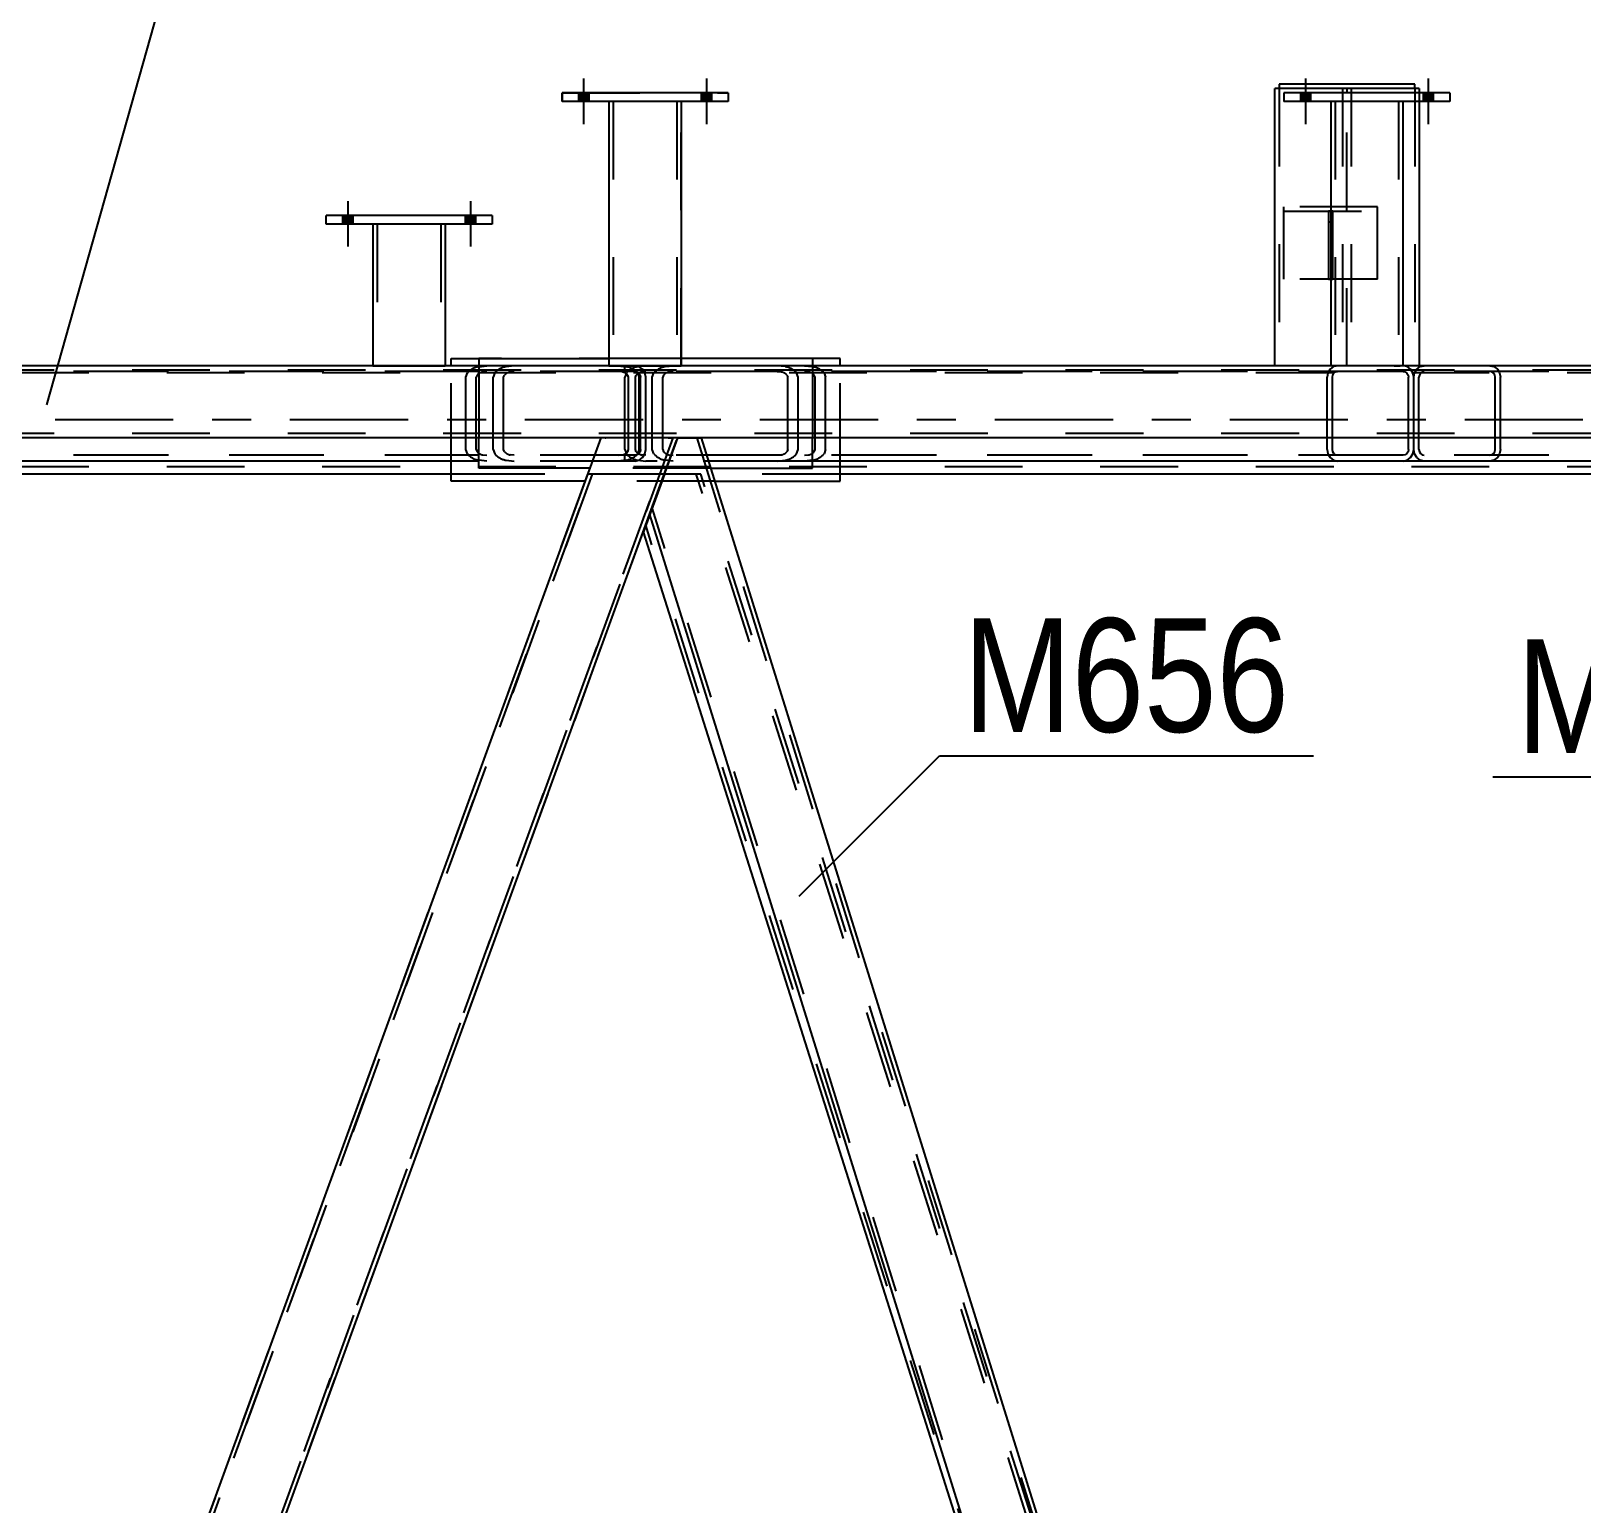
# Model space of a CAD drawing. Header units: millimetres. Extents: x -851 to 338, y -786 to 55.
# Drawn here: x 33.2 to 72.27, y -27.77 to 9.34 of the extents above; entities that cross this region are included whole.
import ezdxf

# ---------------------------------------------------------------- set-up
doc = ezdxf.new("R2010")
doc.units = ezdxf.units.MM
doc.linetypes.add('DXK_LINE_DOT2', pattern=[3.9198, 1.9599, -1.9599])
doc.linetypes.add('DXK_LINE_DOT3', pattern=[5.9187, 2.979, -0.9799, 0.9799, -0.9799])
doc.styles.add('Arial Narrow', font='ARIALN.TTF', dxfattribs={"height": 0.2})

# ---------------------------------------------------------------- blocks, each defined once
blk = doc.blocks.new('Part-232933133-59146 - 1369')
at = {"color": 2, "linetype": 'Continuous'}
for p, q in [((64.756, 7.782), (64.756, 7.564)), ((68.938, 7.782), (64.756, 7.782)), ((68.938, 7.564), (64.756, 7.564)), ((68.938, 7.782), (68.938, 7.564))]:
    blk.add_line(p, q, dxfattribs=at)
blk = doc.blocks.new('Part-232933133-59182 - 1369')
at = {"color": 2, "linetype": 'Continuous'}
for p, q in [((44.811, 4.692), (40.629, 4.692)), ((40.629, 4.474), (40.629, 4.692)), ((44.811, 4.692), (44.811, 4.474)), ((44.811, 4.474), (40.629, 4.474))]:
    blk.add_line(p, q, dxfattribs=at)
blk = doc.blocks.new('Part-232933133-1674 - 1369')
at = {"color": 7, "linetype": 'DXK_LINE_DOT2'}
for p, q in [((312.089, 0.8), (-14.761, 0.8)), ((49.574, 0.909), (47.756, 0.909)), ((67.756, 0.909), (65.938, 0.909)), ((312.089, -0.8), (-14.761, -0.8)), ((50.083, -0.909), (47.549, -0.909))]:
    blk.add_line(p, q, dxfattribs=at)
at = {"color": 2, "linetype": 'Continuous'}
for p, q in [((47.756, 0.909), (31.392, 0.909)), ((65.938, 0.909), (49.574, 0.909)), ((84.119, 0.909), (67.756, 0.909)), ((47.549, -0.909), (11.386, -0.909)), ((86.247, -0.909), (50.083, -0.909))]:
    blk.add_line(p, q, dxfattribs=at)
blk = doc.blocks.new('Part-232933133-59148 - 1369')
at = {"color": 2, "linetype": 'Continuous'}
for p, q in [((47.756, 7.564), (47.756, 0.909)), ((49.574, 7.564), (49.574, 0.909)), ((49.356, 0.908), (47.757, 0.908)), ((49.557, 0.908), (49.356, 0.908)), ((49.573, 0.908), (49.557, 0.908))]:
    blk.add_line(p, q, dxfattribs=at)
at = {"color": 7, "linetype": 'DXK_LINE_DOT2'}
for p, q in [((49.574, 7.564), (47.756, 7.564)), ((47.756, 7.564), (47.772, 7.564)), ((47.865, 7.564), (47.865, 0.908)), ((49.465, 7.564), (49.465, 0.908)), ((47.756, 0.909), (47.756, 0.908)), ((47.757, 0.908), (47.756, 0.908)), ((47.756, 0.908), (47.757, 0.908)), ((47.865, 0.908), (47.873, 0.908)), ((47.873, 0.908), (47.89, 0.908)), ((47.89, 0.908), (47.897, 0.908)), ((49.356, 0.908), (49.51, 0.908)), ((49.573, 0.908), (49.574, 0.908)), ((49.574, 0.908), (49.573, 0.908)), ((49.574, 0.909), (49.574, 0.908)), ((49.574, 0.908), (49.574, 0.909))]:
    blk.add_line(p, q, dxfattribs=at)
blk = doc.blocks.new('Bolt-232933133-59219 - 1369')
at = {"linetype": 'Continuous'}
for points in [[(47.247, 7.782), (46.992, 7.782), (46.992, 7.564), (47.247, 7.564)], [(47.247, 7.782), (46.992, 7.782), (46.992, 7.564), (47.247, 7.564)], [(50.338, 7.782), (50.083, 7.782), (50.083, 7.564), (50.338, 7.564)], [(50.338, 7.782), (50.083, 7.782), (50.083, 7.564), (50.338, 7.564)]]:
    blk.add_hatch(color=1, dxfattribs=at).paths.add_polyline_path(points)
at = {"color": 1, "linetype": 'Continuous'}
for p, q in [((47.119, 8.145), (47.119, 7)), ((47.119, 8.145), (47.119, 7)), ((50.21, 8.145), (50.21, 7)), ((50.21, 8.145), (50.21, 7)), ((46.992, 7.782), (46.992, 7.564)), ((46.992, 7.782), (46.992, 7.564)), ((47.247, 7.782), (47.247, 7.564)), ((47.247, 7.782), (47.247, 7.564)), ((50.083, 7.782), (50.083, 7.564)), ((50.083, 7.782), (50.083, 7.564)), ((50.338, 7.782), (50.338, 7.564)), ((50.338, 7.782), (50.338, 7.564))]:
    blk.add_line(p, q, dxfattribs=at)
blk = doc.blocks.new('Part-232933133-1790 - 1369')
at = {"color": 7, "linetype": 'DXK_LINE_DOT2'}
for p, q in [((27.583, -56.085), (47.665, -0.909)), ((49.368, -0.909), (29.286, -56.085)), ((47.665, -0.909), (47.674, -0.909)), ((48.79, -2.815), (49.484, -0.909)), ((49.252, -0.909), (49.368, -0.909)), ((49.467, -0.909), (49.341, -0.909)), ((49.484, -0.909), (49.467, -0.909)), ((48.781, -2.841), (48.79, -2.815)), ((27.467, -56.085), (28.069, -54.431)), ((27.467, -56.085), (29.402, -56.085))]:
    blk.add_line(p, q, dxfattribs=at)
at = {"color": 2, "linetype": 'Continuous'}
for p, q in [((47.549, -0.909), (28.069, -54.431)), ((47.567, -0.909), (47.549, -0.909)), ((49.252, -0.909), (47.567, -0.909)), ((49.484, -0.909), (49.252, -0.909)), ((29.402, -56.085), (48.781, -2.841))]:
    blk.add_line(p, q, dxfattribs=at)
blk = doc.blocks.new('Part-232933133-1795 - 1369')
at = {"color": 7, "linetype": 'DXK_LINE_DOT2'}
for p, q in [((86.363, -0.909), (66.278, -56.091)), ((88.066, -0.909), (67.981, -56.091)), ((86.363, -0.909), (86.372, -0.909)), ((88.182, -0.909), (87.478, -2.841)), ((87.949, -0.909), (88.066, -0.909)), ((88.164, -0.909), (88.038, -0.909)), ((88.182, -0.909), (88.164, -0.909)), ((66.766, -54.431), (66.162, -56.091)), ((68.097, -56.091), (66.162, -56.091))]:
    blk.add_line(p, q, dxfattribs=at)
at = {"color": 2, "linetype": 'Continuous'}
for p, q in [((86.247, -0.909), (66.766, -54.431)), ((86.264, -0.909), (86.247, -0.909)), ((86.264, -0.909), (87.949, -0.909)), ((88.182, -0.909), (87.949, -0.909)), ((87.478, -2.841), (68.097, -56.091))]:
    blk.add_line(p, q, dxfattribs=at)
blk = doc.blocks.new('Part-232933133-1835 - 1369')
at = {"color": 2, "linetype": 'Continuous'}
for p, q in [((49.484, -0.909), (48.781, -2.841)), ((49.484, -0.909), (50.083, -0.909)), ((50.083, -0.909), (66.766, -54.431)), ((48.781, -2.841), (65.379, -56.09)), ((66.162, -56.091), (66.766, -54.431))]:
    blk.add_line(p, q, dxfattribs=at)
at = {"color": 7, "linetype": 'DXK_LINE_DOT2'}
for p, q in [((49.969, -0.909), (66.705, -54.6)), ((65.493, -56.09), (48.843, -2.672)), ((65.379, -56.09), (66.162, -56.091))]:
    blk.add_line(p, q, dxfattribs=at)
blk = doc.blocks.new('Bolt-232933133-59217 - 1369')
at = {"linetype": 'Continuous'}
for points in [[(65.428, 7.782), (65.174, 7.782), (65.174, 7.564), (65.428, 7.564)], [(65.428, 7.782), (65.174, 7.782), (65.174, 7.564), (65.428, 7.564)], [(68.519, 7.782), (68.265, 7.782), (68.265, 7.564), (68.519, 7.564)], [(68.519, 7.782), (68.265, 7.782), (68.265, 7.564), (68.519, 7.564)]]:
    blk.add_hatch(color=1, dxfattribs=at).paths.add_polyline_path(points)
at = {"color": 1, "linetype": 'Continuous'}
for p, q in [((65.301, 8.145), (65.301, 7)), ((65.301, 8.145), (65.301, 7)), ((68.392, 8.145), (68.392, 7)), ((68.392, 8.145), (68.392, 7)), ((65.174, 7.782), (65.174, 7.564)), ((65.174, 7.782), (65.174, 7.564)), ((65.428, 7.782), (65.428, 7.564)), ((65.428, 7.782), (65.428, 7.564)), ((68.265, 7.782), (68.265, 7.564)), ((68.265, 7.782), (68.265, 7.564)), ((68.519, 7.782), (68.519, 7.564)), ((68.519, 7.782), (68.519, 7.564))]:
    blk.add_line(p, q, dxfattribs=at)
blk = doc.blocks.new('Part-232933133-1861 - 1369')
at = {"color": 7, "linetype": 'DXK_LINE_DOT2'}
for p, q in [((47.218, -1.819), (27.531, -55.91)), ((47.334, -1.819), (27.647, -55.91)), ((29.35, -55.91), (49.037, -1.819)), ((29.466, -55.91), (49.153, -1.819)), ((49.153, -1.819), (47.218, -1.819)), ((27.531, -55.91), (29.466, -55.91))]:
    blk.add_line(p, q, dxfattribs=at)
blk = doc.blocks.new('Part-232933133-1862 - 1369')
at = {"color": 7, "linetype": 'DXK_LINE_DOT2'}
for p, q in [((85.916, -1.819), (66.228, -55.91)), ((66.344, -55.91), (86.032, -1.819)), ((87.734, -1.819), (68.047, -55.91)), ((68.163, -55.91), (87.851, -1.819)), ((87.851, -1.819), (85.916, -1.819)), ((66.228, -55.91), (68.163, -55.91))]:
    blk.add_line(p, q, dxfattribs=at)
blk = doc.blocks.new('Part-232933133-1867 - 1369')
at = {"color": 7, "linetype": 'DXK_LINE_DOT2'}
for p, q in [((49.153, -1.819), (48.623, -3.276)), ((50.068, -1.819), (49.153, -1.819)), ((66.697, -54.62), (49.954, -1.819)), ((66.759, -54.452), (50.068, -1.819)), ((65.428, -55.91), (48.684, -3.108)), ((66.228, -55.91), (66.759, -54.452)), ((65.313, -55.91), (65.256, -55.728)), ((65.313, -55.91), (66.228, -55.91))]:
    blk.add_line(p, q, dxfattribs=at)
at = {"color": 2, "linetype": 'Continuous'}
blk.add_line((65.256, -55.728), (48.623, -3.276), dxfattribs=at)
blk = doc.blocks.new('Part-232933133-59151 - 1369')
at = {"color": 7, "linetype": 'DXK_LINE_DOT2'}
for p, q in [((46.574, 7.564), (46.574, 7.782)), ((46.574, 7.782), (50.756, 7.782)), ((50.756, 7.564), (46.574, 7.564)), ((50.756, 7.782), (50.756, 7.564))]:
    blk.add_line(p, q, dxfattribs=at)
blk = doc.blocks.new('Part-232933133-59181 - 1369')
at = {"color": 2, "linetype": 'Continuous'}
for p, q in [((41.811, 4.474), (41.811, 0.909)), ((43.629, 4.474), (43.629, 0.909))]:
    blk.add_line(p, q, dxfattribs=at)
at = {"color": 7, "linetype": 'DXK_LINE_DOT2'}
for p, q in [((43.629, 4.474), (41.811, 4.474)), ((41.828, 4.474), (41.811, 4.474)), ((41.92, 4.474), (41.92, 0.908)), ((43.52, 4.474), (43.52, 0.908)), ((41.811, 0.909), (41.811, 0.908)), ((41.811, 0.908), (43.629, 0.908)), ((43.629, 0.908), (43.629, 0.909)), ((43.629, 0.909), (43.629, 0.908))]:
    blk.add_line(p, q, dxfattribs=at)
blk = doc.blocks.new('Part-232933133-1933 - 1369')
at = {"color": 7, "linetype": 'DXK_LINE_DOT2'}
for p, q in [((48.687, 0.909), (48.484, 0.887)), ((86.684, 0.909), (48.687, 0.909)), ((52.198, 0.887), (51.995, 0.909)), ((83.173, 0.886), (83.376, 0.909)), ((86.684, 0.909), (86.887, 0.886)), ((48.198, 0.729), (48.157, 0.618)), ((48.157, -1.2), (48.157, 0.618)), ((48.422, 0.618), (48.442, 0.673)), ((48.422, -1.2), (48.422, 0.618)), ((48.585, 0.752), (48.687, 0.763)), ((86.684, 0.763), (48.687, 0.763)), ((51.995, 0.763), (52.097, 0.752)), ((52.24, 0.673), (52.26, 0.618)), ((52.26, -1.2), (52.26, 0.618)), ((52.525, 0.618), (52.484, 0.729)), ((52.525, -1.2), (52.525, 0.618)), ((82.846, 0.618), (82.887, 0.729)), ((82.846, -1.2), (82.846, 0.618)), ((83.131, 0.673), (83.111, 0.618)), ((83.111, -1.2), (83.111, 0.618)), ((83.376, 0.763), (83.274, 0.752)), ((86.785, 0.752), (86.684, 0.763)), ((86.949, 0.618), (86.929, 0.673)), ((86.949, -1.2), (86.949, 0.618)), ((87.173, 0.729), (87.181, 0.708)), ((87.181, 0.708), (87.214, 0.618)), ((87.214, -1.2), (87.214, 0.618)), ((48.157, -1.2), (48.198, -1.312)), ((48.442, -1.256), (48.422, -1.2)), ((48.484, -1.469), (48.687, -1.491)), ((48.687, -1.346), (48.585, -1.335)), ((86.684, -1.346), (48.687, -1.346)), ((52.888, -1.491), (48.687, -1.491)), ((52.097, -1.335), (51.995, -1.346)), ((51.995, -1.491), (52.198, -1.469)), ((52.26, -1.2), (52.24, -1.256)), ((52.484, -1.312), (52.525, -1.2)), ((86.684, -1.491), (68.295, -1.491)), ((82.887, -1.312), (82.846, -1.2)), ((83.111, -1.2), (83.131, -1.256)), ((83.376, -1.491), (83.173, -1.469)), ((83.274, -1.335), (83.376, -1.346)), ((86.684, -1.346), (86.785, -1.335)), ((86.887, -1.469), (86.684, -1.491)), ((86.929, -1.256), (86.949, -1.2)), ((87.193, -1.256), (87.173, -1.312)), ((87.214, -1.2), (87.193, -1.256))]:
    blk.add_line(p, q, dxfattribs=at)
at = {"color": 2, "linetype": 'Continuous'}
blk.add_line((68.295, -1.491), (52.888, -1.491), dxfattribs=at)
at = {"color": 7, "linetype": 'DXK_LINE_DOT2'}
for centre, radius, start, end in [((48.566, 0.398), 0.495, 99.5181, 138.0637), ((52.116, 0.398), 0.495, 41.9361, 80.4817), ((83.255, 0.398), 0.495, 99.5181, 138.0637), ((86.805, 0.398), 0.495, 41.9361, 80.4817), ((48.626, 0.508), 0.248, 99.5181, 138.0637), ((52.056, 0.508), 0.248, 41.9361, 80.4817), ((83.315, 0.508), 0.248, 99.5181, 138.0637), ((86.745, 0.508), 0.248, 41.9361, 80.4817), ((48.566, -0.981), 0.495, 221.9361, 260.4817), ((48.626, -1.091), 0.248, 221.9361, 260.4817), ((52.056, -1.091), 0.248, 279.5181, 318.0637), ((52.116, -0.981), 0.495, 279.5181, 318.0637), ((83.255, -0.981), 0.495, 221.9361, 260.4817), ((83.315, -1.091), 0.248, 221.9361, 260.4817), ((86.745, -1.091), 0.248, 279.5181, 318.0637), ((86.805, -0.981), 0.495, 279.5181, 318.0637)]:
    blk.add_arc(centre, radius, start, end, dxfattribs=at)
blk = doc.blocks.new('Part-232933133-1936 - 1369')
at = {"color": 7, "linetype": 'DXK_LINE_DOT2'}
for p, q in [((68.051, 0.729), (68.108, 0.823)), ((68.108, 0.823), (68.194, 0.887)), ((68.194, 0.887), (68.295, 0.909)), ((87.115, 0.909), (68.295, 0.909)), ((69.95, 0.909), (70.051, 0.887)), ((70.051, 0.887), (70.137, 0.823)), ((70.137, 0.823), (70.194, 0.729)), ((84.066, 0.909), (83.864, 0.886)), ((86.855, 0.763), (86.855, 0.909)), ((87.216, 0.886), (87.115, 0.909)), ((87.302, 0.823), (87.216, 0.886)), ((87.359, 0.729), (87.302, 0.823)), ((68.031, 0.618), (68.051, 0.729)), ((68.031, -0.909), (68.031, 0.618)), ((68.173, 0.673), (68.163, 0.618)), ((68.163, -1.2), (68.163, 0.618)), ((68.202, 0.721), (68.173, 0.673)), ((68.245, 0.752), (68.202, 0.721)), ((68.295, 0.763), (68.245, 0.752)), ((87.115, 0.763), (68.295, 0.763)), ((70, 0.752), (69.95, 0.763)), ((70.043, 0.721), (70, 0.752)), ((70.072, 0.673), (70.043, 0.721)), ((70.082, 0.618), (70.072, 0.673)), ((70.082, -1.2), (70.082, 0.618)), ((70.194, 0.729), (70.214, 0.618)), ((70.214, -1.2), (70.214, 0.618)), ((83.577, 0.729), (83.537, 0.618)), ((83.537, -1.2), (83.537, 0.618)), ((83.802, 0.618), (83.822, 0.673)), ((83.802, -1.2), (83.802, 0.618)), ((83.965, 0.752), (84.066, 0.763)), ((87.115, 0.763), (87.165, 0.752)), ((87.165, 0.752), (87.208, 0.721)), ((87.208, 0.721), (87.237, 0.673)), ((87.237, 0.673), (87.247, 0.618)), ((87.247, -1.2), (87.247, 0.618)), ((87.379, 0.618), (87.359, 0.729)), ((87.379, -1.2), (87.379, 0.618)), ((68.163, -1.2), (68.173, -1.256)), ((68.173, -1.256), (68.202, -1.303)), ((68.202, -1.303), (68.245, -1.335)), ((68.245, -1.335), (68.295, -1.346)), ((87.115, -1.346), (68.295, -1.346)), ((69.95, -1.346), (70, -1.335)), ((70.051, -1.469), (69.95, -1.491)), ((70, -1.335), (70.043, -1.303)), ((70.043, -1.303), (70.072, -1.256)), ((70.137, -1.406), (70.051, -1.469)), ((70.072, -1.256), (70.082, -1.2)), ((70.194, -1.312), (70.137, -1.406)), ((70.214, -1.2), (70.194, -1.312)), ((87.115, -1.491), (83.173, -1.491)), ((83.537, -1.2), (83.577, -1.312)), ((83.822, -1.256), (83.802, -1.2)), ((83.864, -1.469), (84.066, -1.491)), ((84.066, -1.346), (83.965, -1.335)), ((86.855, -1.491), (86.855, -1.346)), ((87.165, -1.335), (87.115, -1.346)), ((87.115, -1.491), (87.216, -1.469)), ((87.208, -1.303), (87.165, -1.335)), ((87.237, -1.256), (87.208, -1.303)), ((87.216, -1.469), (87.302, -1.406)), ((87.247, -1.2), (87.237, -1.256)), ((87.302, -1.406), (87.359, -1.312)), ((87.359, -1.312), (87.379, -1.2))]:
    blk.add_line(p, q, dxfattribs=at)
at = {"color": 2, "linetype": 'Continuous'}
for p, q in [((68.031, -1.2), (68.031, -0.909)), ((68.051, -1.312), (68.031, -1.2)), ((68.108, -1.406), (68.051, -1.312)), ((68.194, -1.469), (68.108, -1.406)), ((68.295, -1.491), (68.194, -1.469)), ((83.173, -1.491), (68.295, -1.491))]:
    blk.add_line(p, q, dxfattribs=at)
at = {"color": 7, "linetype": 'DXK_LINE_DOT2'}
for centre, radius, start, end in [((83.946, 0.398), 0.495, 99.5181, 138.0637), ((84.006, 0.508), 0.248, 99.5181, 138.0637), ((83.946, -0.981), 0.495, 221.9361, 260.4817), ((84.006, -1.091), 0.248, 221.9361, 260.4817)]:
    blk.add_arc(centre, radius, start, end, dxfattribs=at)
blk = doc.blocks.new('Part-232933133-1939 - 1369')
at = {"color": 7, "linetype": 'DXK_LINE_DOT2'}
for p, q in [((9.989, 0.909), (9.787, 0.887)), ((47.987, 0.909), (9.989, 0.909)), ((13.5, 0.887), (13.298, 0.909)), ((44.476, 0.886), (44.678, 0.909)), ((47.987, 0.909), (48.189, 0.886)), ((9.5, 0.729), (9.46, 0.618)), ((9.46, -1.2), (9.46, 0.618)), ((9.725, 0.618), (9.745, 0.673)), ((9.725, -1.2), (9.725, 0.618)), ((9.888, 0.752), (9.989, 0.763)), ((47.987, 0.763), (9.989, 0.763)), ((13.298, 0.763), (13.399, 0.752)), ((13.542, 0.673), (13.563, 0.618)), ((13.563, -1.2), (13.563, 0.618)), ((13.827, 0.618), (13.787, 0.729)), ((13.827, -1.2), (13.827, 0.618)), ((44.149, 0.618), (44.189, 0.729)), ((44.149, -1.2), (44.149, 0.618)), ((44.434, 0.673), (44.414, 0.618)), ((44.414, -1.2), (44.414, 0.618)), ((44.678, 0.763), (44.577, 0.752)), ((48.088, 0.752), (47.987, 0.763)), ((48.252, 0.618), (48.231, 0.673)), ((48.252, -1.2), (48.252, 0.618)), ((48.476, 0.729), (48.516, 0.618)), ((48.516, -1.2), (48.516, 0.618)), ((9.46, -1.2), (9.5, -1.312)), ((9.745, -1.256), (9.725, -1.2)), ((9.787, -1.469), (9.989, -1.491)), ((9.989, -1.346), (9.888, -1.335)), ((47.987, -1.346), (9.989, -1.346)), ((14.191, -1.491), (9.989, -1.491)), ((13.399, -1.335), (13.298, -1.346)), ((13.298, -1.491), (13.5, -1.469)), ((13.563, -1.2), (13.542, -1.256)), ((13.787, -1.312), (13.827, -1.2)), ((47.987, -1.491), (29.598, -1.491)), ((44.189, -1.312), (44.149, -1.2)), ((44.414, -1.2), (44.434, -1.256)), ((44.678, -1.491), (44.476, -1.469)), ((44.577, -1.335), (44.678, -1.346)), ((47.987, -1.346), (48.088, -1.335)), ((48.189, -1.469), (47.987, -1.491)), ((48.231, -1.256), (48.252, -1.2)), ((48.496, -1.256), (48.476, -1.312)), ((48.516, -1.2), (48.496, -1.256))]:
    blk.add_line(p, q, dxfattribs=at)
at = {"color": 2, "linetype": 'Continuous'}
blk.add_line((29.598, -1.491), (14.191, -1.491), dxfattribs=at)
at = {"color": 7, "linetype": 'DXK_LINE_DOT2'}
for centre, radius, start, end in [((9.869, 0.398), 0.495, 99.5181, 138.0637), ((13.419, 0.398), 0.495, 41.9361, 80.4817), ((44.558, 0.398), 0.495, 99.5181, 138.0637), ((48.108, 0.398), 0.495, 41.9361, 80.4817), ((9.929, 0.508), 0.248, 99.5181, 138.0637), ((13.358, 0.508), 0.248, 41.9361, 80.4817), ((44.618, 0.508), 0.248, 99.5181, 138.0637), ((48.047, 0.508), 0.248, 41.9361, 80.4817), ((9.869, -0.981), 0.495, 221.9361, 260.4817), ((9.929, -1.091), 0.248, 221.9361, 260.4817), ((13.358, -1.091), 0.248, 279.5181, 318.0637), ((13.419, -0.981), 0.495, 279.5181, 318.0637), ((44.558, -0.981), 0.495, 221.9361, 260.4817), ((44.618, -1.091), 0.248, 221.9361, 260.4817), ((48.047, -1.091), 0.248, 279.5181, 318.0637), ((48.108, -0.981), 0.495, 279.5181, 318.0637)]:
    blk.add_arc(centre, radius, start, end, dxfattribs=at)
blk = doc.blocks.new('Part-232933133-1942 - 1369')
at = {"color": 7, "linetype": 'DXK_LINE_DOT2'}
for p, q in [((29.354, 0.729), (29.411, 0.823)), ((29.411, 0.823), (29.497, 0.887)), ((29.497, 0.887), (29.598, 0.909)), ((48.417, 0.909), (29.598, 0.909)), ((31.252, 0.909), (31.354, 0.887)), ((31.354, 0.887), (31.439, 0.823)), ((31.439, 0.823), (31.497, 0.729)), ((45.369, 0.909), (45.166, 0.886)), ((48.157, 0.763), (48.157, 0.909)), ((48.519, 0.886), (48.417, 0.909)), ((48.605, 0.823), (48.519, 0.886)), ((48.662, 0.729), (48.605, 0.823)), ((29.333, 0.618), (29.354, 0.729)), ((29.333, -0.909), (29.333, 0.618)), ((29.476, 0.673), (29.466, 0.618)), ((29.466, -1.2), (29.466, 0.618)), ((29.505, 0.721), (29.476, 0.673)), ((29.547, 0.752), (29.505, 0.721)), ((29.598, 0.763), (29.547, 0.752)), ((48.417, 0.763), (29.598, 0.763)), ((31.303, 0.752), (31.252, 0.763)), ((31.346, 0.721), (31.303, 0.752)), ((31.375, 0.673), (31.346, 0.721)), ((31.385, 0.618), (31.375, 0.673)), ((31.385, -1.2), (31.385, 0.618)), ((31.497, 0.729), (31.517, 0.618)), ((31.517, -1.2), (31.517, 0.618)), ((44.88, 0.729), (44.84, 0.618)), ((44.84, -1.2), (44.84, 0.618)), ((45.104, 0.618), (45.124, 0.673)), ((45.104, -1.2), (45.104, 0.618)), ((45.268, 0.752), (45.369, 0.763)), ((48.417, 0.763), (48.468, 0.752)), ((48.468, 0.752), (48.511, 0.721)), ((48.511, 0.721), (48.54, 0.673)), ((48.54, 0.673), (48.55, 0.618)), ((48.55, -1.2), (48.55, 0.618)), ((48.682, 0.618), (48.662, 0.729)), ((48.682, -1.2), (48.682, 0.618)), ((29.466, -1.2), (29.476, -1.256)), ((29.476, -1.256), (29.505, -1.303)), ((29.505, -1.303), (29.547, -1.335)), ((29.547, -1.335), (29.598, -1.346)), ((48.417, -1.346), (29.598, -1.346)), ((31.252, -1.346), (31.303, -1.335)), ((31.354, -1.469), (31.252, -1.491)), ((31.303, -1.335), (31.346, -1.303)), ((31.346, -1.303), (31.375, -1.256)), ((31.439, -1.406), (31.354, -1.469)), ((31.375, -1.256), (31.385, -1.2)), ((31.497, -1.312), (31.439, -1.406)), ((31.517, -1.2), (31.497, -1.312)), ((48.417, -1.491), (44.476, -1.491)), ((44.84, -1.2), (44.88, -1.312)), ((45.124, -1.256), (45.104, -1.2)), ((45.166, -1.469), (45.369, -1.491)), ((45.369, -1.346), (45.268, -1.335)), ((48.157, -1.491), (48.157, -1.346)), ((48.468, -1.335), (48.417, -1.346)), ((48.417, -1.491), (48.519, -1.469)), ((48.511, -1.303), (48.468, -1.335)), ((48.54, -1.256), (48.511, -1.303)), ((48.519, -1.469), (48.605, -1.406)), ((48.55, -1.2), (48.54, -1.256)), ((48.605, -1.406), (48.662, -1.312)), ((48.662, -1.312), (48.682, -1.2))]:
    blk.add_line(p, q, dxfattribs=at)
at = {"color": 2, "linetype": 'Continuous'}
for p, q in [((29.333, -1.2), (29.333, -0.909)), ((29.354, -1.312), (29.333, -1.2)), ((29.411, -1.406), (29.354, -1.312)), ((29.497, -1.469), (29.411, -1.406)), ((29.598, -1.491), (29.497, -1.469)), ((44.476, -1.491), (29.598, -1.491))]:
    blk.add_line(p, q, dxfattribs=at)
at = {"color": 7, "linetype": 'DXK_LINE_DOT2'}
for centre, radius, start, end in [((45.248, 0.398), 0.495, 99.5181, 138.0637), ((45.309, 0.508), 0.248, 99.5181, 138.0637), ((45.248, -0.981), 0.495, 221.9361, 260.4817), ((45.309, -1.091), 0.248, 221.9361, 260.4817)]:
    blk.add_arc(centre, radius, start, end, dxfattribs=at)
blk = doc.blocks.new('Part-232933133-1984 - 1369')
at = {"color": 7, "linetype": 'DXK_LINE_DOT2'}
for p, q in [((309.041, 0.909), (-9.099, 0.909)), ((309.041, 0.727), (-9.099, 0.727)), ((309.041, -1.637), (-9.099, -1.637)), ((308.768, -1.819), (5.088, -1.819)), ((53.579, -1.819), (43.785, -1.819))]:
    blk.add_line(p, q, dxfattribs=at)
at = {"color": 7, "linetype": 'DXK_LINE_DOT3'}
blk.add_line((309.041, -0.455), (-9.099, -0.455), dxfattribs=at)
at = {"color": 2, "linetype": 'Continuous'}
for p, q in [((43.785, -1.819), (14.881, -1.819)), ((82.483, -1.819), (53.579, -1.819))]:
    blk.add_line(p, q, dxfattribs=at)
blk = doc.blocks.new('Part-232933133-2010 - 1369')
at = {"color": 7, "linetype": 'DXK_LINE_DOT2'}
for p, q in [((49.175, 0.887), (49.377, 0.909)), ((67.766, 0.909), (49.377, 0.909)), ((52.686, 0.909), (52.888, 0.887)), ((65.925, 0.823), (65.867, 0.729)), ((66.011, 0.887), (65.925, 0.823)), ((66.112, 0.909), (66.011, 0.887)), ((67.867, 0.887), (67.766, 0.909)), ((67.953, 0.823), (67.867, 0.887)), ((68.011, 0.729), (67.953, 0.823)), ((48.848, 0.618), (48.888, 0.729)), ((48.848, -1.2), (48.848, 0.618)), ((49.133, 0.673), (49.113, 0.618)), ((49.113, -1.2), (49.113, 0.618)), ((49.377, 0.763), (49.276, 0.752)), ((67.766, 0.763), (49.377, 0.763)), ((52.787, 0.752), (52.686, 0.763)), ((52.951, 0.618), (52.93, 0.673)), ((52.951, -1.2), (52.951, 0.618)), ((53.175, 0.729), (53.215, 0.618)), ((53.215, -1.2), (53.215, 0.618)), ((65.867, 0.729), (65.847, 0.618)), ((65.847, -1.2), (65.847, 0.618)), ((65.98, 0.618), (65.99, 0.673)), ((65.98, -1.2), (65.98, 0.618)), ((65.99, 0.673), (66.018, 0.721)), ((66.018, 0.721), (66.061, 0.752)), ((66.061, 0.752), (66.112, 0.763)), ((67.766, 0.763), (67.817, 0.752)), ((67.817, 0.752), (67.86, 0.721)), ((67.86, 0.721), (67.888, 0.673)), ((67.888, 0.673), (67.898, 0.618)), ((67.898, -1.2), (67.898, 0.618)), ((68.031, 0.618), (68.011, 0.729)), ((68.031, -1.2), (68.031, 0.618)), ((48.888, -1.312), (48.848, -1.2)), ((49.113, -1.2), (49.133, -1.256)), ((49.377, -1.491), (49.175, -1.469)), ((49.276, -1.335), (49.377, -1.346)), ((67.766, -1.346), (49.377, -1.346)), ((67.766, -1.491), (49.377, -1.491)), ((52.686, -1.346), (52.787, -1.335)), ((52.888, -1.469), (52.686, -1.491)), ((52.93, -1.256), (52.951, -1.2)), ((53.215, -1.2), (53.175, -1.312)), ((65.847, -1.2), (65.867, -1.312)), ((65.867, -1.312), (65.925, -1.406)), ((65.925, -1.406), (66.011, -1.469)), ((65.99, -1.256), (65.98, -1.2)), ((66.018, -1.303), (65.99, -1.256)), ((66.011, -1.469), (66.112, -1.491)), ((66.061, -1.335), (66.018, -1.303)), ((66.112, -1.346), (66.061, -1.335)), ((67.817, -1.335), (67.766, -1.346)), ((67.766, -1.491), (67.867, -1.469)), ((67.86, -1.303), (67.817, -1.335)), ((67.888, -1.256), (67.86, -1.303)), ((67.867, -1.469), (67.953, -1.406)), ((67.898, -1.2), (67.888, -1.256)), ((67.953, -1.406), (68.011, -1.312)), ((68.011, -1.312), (68.031, -1.2))]:
    blk.add_line(p, q, dxfattribs=at)
for centre, radius, start, end in [((49.257, 0.398), 0.495, 99.5181, 138.0637), ((52.807, 0.398), 0.495, 41.9361, 80.4817), ((49.317, 0.508), 0.248, 99.5181, 138.0637), ((52.746, 0.508), 0.248, 41.9361, 80.4817), ((49.257, -0.981), 0.495, 221.9361, 260.4817), ((49.317, -1.091), 0.248, 221.9361, 260.4817), ((52.746, -1.091), 0.248, 279.5181, 318.0637), ((52.807, -0.981), 0.495, 279.5181, 318.0637)]:
    blk.add_arc(centre, radius, start, end, dxfattribs=at)
blk = doc.blocks.new('Part-232933133-2065 - 1369')
at = {"color": 2, "linetype": 'Continuous'}
for p, q in [((43.785, 0.909), (43.785, 1.091)), ((43.785, 1.091), (44.476, 1.091)), ((53.579, 1.091), (52.888, 1.091)), ((53.579, 0.909), (53.579, 1.091)), ((43.785, -2), (43.785, -1.491)), ((53.579, -2), (53.579, -1.491)), ((47.152, -2), (43.785, -2)), ((50.423, -2), (53.579, -2))]:
    blk.add_line(p, q, dxfattribs=at)
at = {"color": 7, "linetype": 'DXK_LINE_DOT2'}
for p, q in [((43.785, -1.491), (43.785, 0.909)), ((52.888, 1.091), (44.476, 1.091)), ((53.579, -1.491), (53.579, 0.909)), ((50.423, -2), (47.152, -2))]:
    blk.add_line(p, q, dxfattribs=at)
blk = doc.blocks.new('Part-232933133-2074 - 1369')
at = {"color": 2, "linetype": 'Continuous'}
for p, q in [((44.476, 1.091), (44.476, 0.909)), ((44.476, 1.091), (47.756, 1.091)), ((52.888, 1.091), (49.574, 1.091)), ((52.888, 1.091), (52.888, 0.909)), ((44.476, -1.673), (44.476, -0.909)), ((52.888, -1.673), (52.888, -0.909)), ((47.271, -1.673), (44.476, -1.673)), ((50.321, -1.673), (52.888, -1.673))]:
    blk.add_line(p, q, dxfattribs=at)
at = {"color": 7, "linetype": 'DXK_LINE_DOT2'}
for p, q in [((44.476, 0.909), (44.476, -0.909)), ((49.574, 1.091), (47.756, 1.091)), ((52.888, 0.909), (52.888, -0.909)), ((50.321, -1.673), (47.271, -1.673))]:
    blk.add_line(p, q, dxfattribs=at)
blk = doc.blocks.new('Bolt-232933133-59218 - 1369')
at = {"linetype": 'Continuous'}
for points in [[(47.247, 7.782), (46.992, 7.782), (46.992, 7.564), (47.247, 7.564)], [(47.247, 7.782), (46.992, 7.782), (46.992, 7.564), (47.247, 7.564)], [(50.338, 7.782), (50.083, 7.782), (50.083, 7.564), (50.338, 7.564)], [(50.338, 7.782), (50.083, 7.782), (50.083, 7.564), (50.338, 7.564)]]:
    blk.add_hatch(color=1, dxfattribs=at).paths.add_polyline_path(points)
at = {"color": 1, "linetype": 'Continuous'}
for p, q in [((47.119, 8.145), (47.119, 7)), ((47.119, 8.145), (47.119, 7)), ((50.21, 8.145), (50.21, 7)), ((50.21, 8.145), (50.21, 7)), ((46.992, 7.782), (46.992, 7.564)), ((46.992, 7.782), (46.992, 7.564)), ((47.247, 7.782), (47.247, 7.564)), ((47.247, 7.782), (47.247, 7.564)), ((50.083, 7.782), (50.083, 7.564)), ((50.083, 7.782), (50.083, 7.564)), ((50.338, 7.782), (50.338, 7.564)), ((50.338, 7.782), (50.338, 7.564))]:
    blk.add_line(p, q, dxfattribs=at)
blk = doc.blocks.new('Bolt-232933133-59232 - 1369')
at = {"linetype": 'Continuous'}
for points in [[(41.302, 4.692), (41.047, 4.692), (41.047, 4.474), (41.302, 4.474)], [(41.302, 4.692), (41.047, 4.692), (41.047, 4.474), (41.302, 4.474)], [(44.393, 4.692), (44.138, 4.692), (44.138, 4.474), (44.393, 4.474)], [(44.393, 4.692), (44.138, 4.692), (44.138, 4.474), (44.393, 4.474)]]:
    blk.add_hatch(color=1, dxfattribs=at).paths.add_polyline_path(points)
at = {"color": 1, "linetype": 'Continuous'}
for p, q in [((41.047, 4.692), (41.047, 4.474)), ((41.047, 4.692), (41.047, 4.474)), ((41.175, 5.056), (41.175, 3.91)), ((41.175, 5.056), (41.175, 3.91)), ((41.302, 4.692), (41.302, 4.474)), ((41.302, 4.692), (41.302, 4.474)), ((44.138, 4.692), (44.138, 4.474)), ((44.138, 4.692), (44.138, 4.474)), ((44.266, 5.056), (44.266, 3.91)), ((44.266, 5.056), (44.266, 3.91)), ((44.393, 4.692), (44.393, 4.474)), ((44.393, 4.692), (44.393, 4.474))]:
    blk.add_line(p, q, dxfattribs=at)
blk = doc.blocks.new('Part-232933133-59145 - 1369')
at = {"color": 2, "linetype": 'Continuous'}
for p, q in [((65.938, 7.564), (65.938, 0.909)), ((67.756, 7.564), (67.756, 0.909)), ((67.538, 0.908), (65.939, 0.908)), ((67.739, 0.908), (67.538, 0.908)), ((67.754, 0.908), (67.739, 0.908))]:
    blk.add_line(p, q, dxfattribs=at)
at = {"color": 7, "linetype": 'DXK_LINE_DOT2'}
for p, q in [((67.756, 7.564), (65.938, 7.564)), ((66.047, 7.564), (66.047, 0.908)), ((67.647, 7.564), (67.647, 0.908)), ((65.938, 0.909), (65.938, 0.908)), ((65.939, 0.908), (65.938, 0.908)), ((65.938, 0.908), (65.939, 0.908)), ((66.047, 0.908), (66.055, 0.908)), ((66.055, 0.908), (66.072, 0.908)), ((66.072, 0.908), (66.079, 0.908)), ((67.538, 0.908), (67.692, 0.908)), ((67.754, 0.908), (67.756, 0.908)), ((67.756, 0.908), (67.754, 0.908)), ((67.756, 0.909), (67.756, 0.908)), ((67.756, 0.908), (67.756, 0.909))]:
    blk.add_line(p, q, dxfattribs=at)
blk = doc.blocks.new('Part-232933133-59147 - 1369')
at = {"color": 2, "linetype": 'Continuous'}
for p, q in [((66.347, 7.891), (66.347, 7.782)), ((68.165, 7.891), (66.38, 7.891)), ((68.165, 7.891), (68.165, 7.782)), ((68.165, 7.564), (68.165, 0.909))]:
    blk.add_line(p, q, dxfattribs=at)
at = {"color": 7, "linetype": 'DXK_LINE_DOT2'}
for p, q in [((66.38, 7.891), (66.347, 7.891)), ((66.456, 7.891), (66.456, 0.908)), ((66.456, 7.891), (66.464, 7.891)), ((68.056, 7.891), (68.056, 0.908)), ((66.347, 0.908), (66.347, 7.782)), ((68.165, 7.782), (68.165, 7.564)), ((68.165, 0.908), (66.347, 0.908)), ((68.165, 0.909), (68.165, 0.908))]:
    blk.add_line(p, q, dxfattribs=at)
blk = doc.blocks.new('Part-232933133-59149 - 1369')
at = {"color": 2, "linetype": 'Continuous'}
for p, q in [((46.574, 7.782), (46.574, 7.564)), ((50.756, 7.782), (46.574, 7.782)), ((50.756, 7.564), (46.574, 7.564)), ((50.756, 7.782), (50.756, 7.564))]:
    blk.add_line(p, q, dxfattribs=at)
blk = doc.blocks.new('Part-232933133-59150 - 1369')
at = {"color": 7, "linetype": 'DXK_LINE_DOT2'}
for p, q in [((49.574, 7.564), (47.756, 7.564)), ((47.756, 7.564), (47.756, 0.908)), ((47.865, 7.564), (47.865, 0.908)), ((49.465, 7.564), (49.465, 0.908)), ((49.574, 0.908), (49.574, 7.564)), ((47.756, 0.908), (49.574, 0.908)), ((47.772, 0.908), (47.756, 0.908))]:
    blk.add_line(p, q, dxfattribs=at)
blk = doc.blocks.new('Part-232933133-59180 - 1369')
at = {"color": 2, "linetype": 'Continuous'}
for p, q in [((64.528, 0.909), (64.528, 7.891)), ((66.313, 7.891), (64.528, 7.891)), ((66.347, 7.891), (66.347, 7.782))]:
    blk.add_line(p, q, dxfattribs=at)
at = {"color": 7, "linetype": 'DXK_LINE_DOT2'}
for p, q in [((64.638, 7.891), (64.638, 0.908)), ((64.638, 7.891), (64.646, 7.891)), ((66.238, 7.891), (66.238, 0.908)), ((66.33, 7.891), (66.313, 7.891)), ((66.33, 7.891), (66.313, 7.891)), ((66.347, 7.891), (66.33, 7.891)), ((66.33, 7.891), (66.347, 7.891)), ((66.347, 0.908), (66.347, 7.782)), ((64.528, 0.909), (64.528, 0.908)), ((64.528, 0.908), (64.528, 0.909)), ((66.347, 0.908), (64.528, 0.908))]:
    blk.add_line(p, q, dxfattribs=at)
blk = doc.blocks.new('Part-232933133-59189 - 1369')
at = {"color": 2, "linetype": 'Continuous'}
for p, q in [((64.638, 8), (64.638, 7.891)), ((68.056, 8), (64.638, 8)), ((66.38, 7.891), (66.313, 7.891)), ((68.056, 7.891), (68.056, 8))]:
    blk.add_line(p, q, dxfattribs=at)
at = {"color": 7, "linetype": 'DXK_LINE_DOT2'}
for p, q in [((66.313, 7.891), (64.638, 7.891)), ((68.056, 7.891), (66.38, 7.891))]:
    blk.add_line(p, q, dxfattribs=at)
blk = doc.blocks.new('Part-232933133-59190 - 1369')
at = {"color": 7, "linetype": 'DXK_LINE_DOT2'}
for p, q in [((67.12, 4.91), (64.757, 4.91)), ((64.757, 3.092), (64.757, 4.91)), ((64.757, 4.801), (67.12, 4.801)), ((67.12, 3.092), (67.12, 4.91)), ((67.12, 3.092), (64.757, 3.092))]:
    blk.add_line(p, q, dxfattribs=at)
blk = doc.blocks.new('Part-232933133-59191 - 1369')
at = {"color": 7, "linetype": 'DXK_LINE_DOT2'}
for p, q in [((65.994, 4.801), (65.885, 4.801)), ((65.885, 4.801), (65.885, 3.092)), ((65.994, 3.092), (65.994, 4.801)), ((65.994, 4.528), (65.885, 4.528)), ((65.885, 3.092), (65.994, 3.092))]:
    blk.add_line(p, q, dxfattribs=at)
blk = doc.blocks.new('Mark-232933133-1670 - 1369')
at = {"color": 30, "linetype": 'Continuous'}
for p, q in [((33.594, -0.079), (36.85, 11.453)), ((36.85, 11.453), (47.914, 11.453))]:
    blk.add_line(p, q, dxfattribs=at)
at = {"color": 0}
blk.add_wipeout([(47.314, 12.053), (47.314, 15.053), (37.45, 15.053), (37.45, 12.053)], dxfattribs=at)
blk.add_wipeout([(47.314, 12.053), (47.314, 15.053), (37.45, 15.053), (37.45, 12.053)], dxfattribs=at)
at = {"color": 3, "style": 'Arial Narrow'}
blk.add_text('TC155', height=2.8633, dxfattribs=at).set_placement((37.45, 12.053))
blk = doc.blocks.new('Mark-232933133-1791 - 1369')
at = {"color": 30, "linetype": 'Continuous'}
for p in [(70.019, -9.451), (83.772, -11.951)]:
    blk.add_line(p, (79.442, -9.451), dxfattribs=at)
at = {"color": 0}
blk.add_wipeout([(78.842, -8.851), (78.842, -5.851), (70.619, -5.851), (70.619, -8.851)], dxfattribs=at)
blk.add_wipeout([(78.842, -8.851), (78.842, -5.851), (70.619, -5.851), (70.619, -8.851)], dxfattribs=at)
at = {"color": 3, "style": 'Arial Narrow'}
blk.add_text('M654', height=2.8633, dxfattribs=at).set_placement((70.619, -8.851))
blk = doc.blocks.new('Mark-232933133-1831 - 1369')
at = {"color": 30, "linetype": 'Continuous'}
for p, q in [((52.547, -12.452), (56.082, -8.916)), ((56.082, -8.916), (65.506, -8.916))]:
    blk.add_line(p, q, dxfattribs=at)
at = {"color": 0}
blk.add_wipeout([(64.906, -8.316), (64.906, -5.316), (56.682, -5.316), (56.682, -8.316)], dxfattribs=at)
blk.add_wipeout([(64.906, -8.316), (64.906, -5.316), (56.682, -5.316), (56.682, -8.316)], dxfattribs=at)
at = {"color": 3, "style": 'Arial Narrow'}
blk.add_text('M656', height=2.8633, dxfattribs=at).set_placement((56.682, -8.316))

msp = doc.modelspace()

# ---------------------------------------------------------------- block references
for name in ['Bolt-232933133-59219 - 1369', 'Bolt-232933133-59218 - 1369', 'Part-232933133-59180 - 1369', 'Part-232933133-59189 - 1369', 'Bolt-232933133-59217 - 1369', 'Part-232933133-59147 - 1369', 'Part-232933133-59151 - 1369', 'Part-232933133-59149 - 1369', 'Part-232933133-59148 - 1369', 'Part-232933133-59150 - 1369', 'Part-232933133-59146 - 1369', 'Part-232933133-59145 - 1369', 'Part-232933133-59182 - 1369', 'Bolt-232933133-59232 - 1369', 'Part-232933133-59190 - 1369', 'Part-232933133-59191 - 1369', 'Part-232933133-59181 - 1369', 'Part-232933133-1674 - 1369', 'Part-232933133-1984 - 1369', 'Part-232933133-1939 - 1369', 'Part-232933133-1942 - 1369', 'Part-232933133-2065 - 1369', 'Part-232933133-2074 - 1369', 'Part-232933133-1933 - 1369', 'Part-232933133-2010 - 1369', 'Part-232933133-1936 - 1369', 'Part-232933133-1790 - 1369', 'Part-232933133-1835 - 1369', 'Part-232933133-1795 - 1369', 'Part-232933133-1861 - 1369', 'Part-232933133-1867 - 1369', 'Part-232933133-1862 - 1369']:
    msp.add_blockref(name, (0, 0))

# ---------------------------------------------------------------- next in the draw order: block references
for name in ['Mark-232933133-1670 - 1369', 'Mark-232933133-1831 - 1369', 'Mark-232933133-1791 - 1369']:
    msp.add_blockref(name, (0, 0))

doc.saveas('drawing.dxf')
